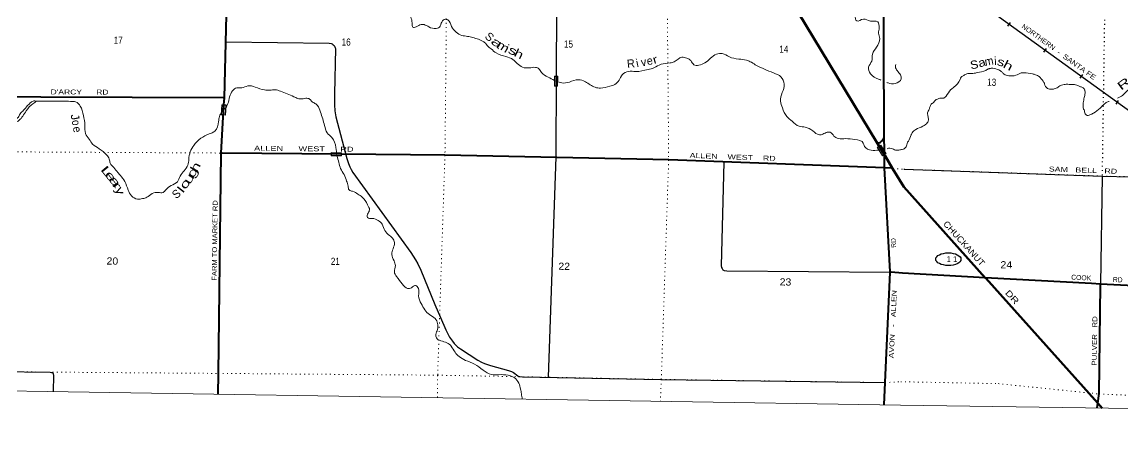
# Model space of a CAD drawing. Header units: feet. Extents: x -489137 to -242534, y 368785 to 558127.
# Drawn here: x -357801 to -330846, y 368785 to 379357 of the extents above; entities that cross this region are included whole.
import ezdxf
from ezdxf.enums import TextEntityAlignment as Align

# ---------------------------------------------------------------- set-up
doc = ezdxf.new("R2010")
doc.units = ezdxf.units.FT
doc.header["$LTSCALE"] = 70
doc.linetypes.add('DOTTED', pattern=[1.5, 0.3, -1.2])
for name, color, linetype, lineweight in [('17', 7, 'Continuous', 25), ('23', 7, 'Continuous', 70), ('26', 7, 'Continuous', 40), ('27', 7, 'Continuous', 13), ('29', 7, 'Continuous', 25), ('31', 7, 'Continuous', 13), ('34', 7, 'Continuous', 25), ('39', 7, 'Continuous', 13), ('4', 7, 'Continuous', 13), ('59', 7, 'Continuous', 13), ('6', 7, 'DOTTED', 25), ('61', 7, 'Continuous', 13), ('7', 7, 'DOTTED', 13)]:
    doc.layers.add(name, color=color, linetype=linetype, lineweight=lineweight)
doc.layers.add('30', color=7, linetype='Continuous')
doc.layers.add('41', color=7, linetype='Continuous')

msp = doc.modelspace()

# ---------------------------------------------------------------- linework, layer by layer
at = {"layer": '17'}
msp.add_ellipse((-335121.56, 373552.99), major_axis=(-309.24, 1), ratio=0.500121, dxfattribs=at)
at = {"layer": '23'}
for p, q in [((-336687.34, 376104.59), (-336857.7, 376386.15)), ((-336215.07, 375324.53), (-336488.42, 375775.84)), ((-334217.72, 373099.71), (-336215.07, 375324.53)), ((-331355.13, 369909.6), (-331464.15, 370032.35))]:
    msp.add_line(p, q, dxfattribs=at)
for points in [[(-336857.7, 376386.15), (-346824.29, 392857.56), (-346935.48, 393101.65), (-347020.54, 393356.02), (-347078.55, 393617.89), (-347085.95, 393664.83), (-347100.6, 393762.3), (-347136.27, 394182.87), (-347133.64, 394306.17)], [(-336488.42, 375775.84), (-336672.64, 376080.3), (-336687.34, 376104.59)], [(-331464.15, 370032.35), (-334204.36, 373084.85), (-334217.72, 373099.71)]]:
    msp.add_lwpolyline(points, dxfattribs=at)
at = {"layer": '26'}
for p, q in [((-336687.77, 376203.95), (-336689.27, 376556.02)), ((-334217.72, 373099.71), (-336247.05, 373212.57)), ((-331481.9, 369911.49), (-331464.15, 370032.35))]:
    msp.add_line(p, q, dxfattribs=at)
for points in [[(-336689.27, 376556.02), (-336709, 381183.95), (-336629, 386541.95), (-336433.02, 391857.41)], [(-352846.95, 377503.94), (-352749, 381560.95), (-352743.26, 381835.91)], [(-352846.95, 377503.94), (-352874, 377504.02), (-359577, 377522.88), (-359601.83, 377522.95)], [(-352857.26, 377330.79), (-352847, 377501.95), (-352846.95, 377503.94)], [(-349981.99, 376120.86), (-352903, 376150.69), (-352928, 376150.95), (-352857.26, 377330.79)], [(-336857.7, 376386.15), (-336846.52, 376389.21), (-336823.86, 376397.37), (-336802.18, 376407.85), (-336781.71, 376420.54), (-336762.67, 376435.31), (-336745.29, 376451.98), (-336729.74, 376470.38), (-336716.2, 376490.3), (-336704.82, 376511.52), (-336695.72, 376533.82), (-336689.27, 376556.02)], [(-352995, 370242.77), (-352992, 370756.95), (-352928, 376150.95)], [(-336686, 375789.95), (-341969, 375981.95), (-347446, 376094.95), (-349981.99, 376120.86)], [(-336686, 375789.95), (-336687.24, 376080.3), (-336687.34, 376104.59)], [(-336545.5, 373233.05), (-336545, 373243.95), (-336686, 375789.95)], [(-336488.42, 375775.84), (-336515, 375777.74), (-336686, 375789.95)], [(-336692.01, 369989.77), (-336670, 370531.95), (-336545.5, 373233.05)], [(-336247.05, 373212.57), (-336519, 373231.23), (-336545.5, 373233.05)], [(-331393.7, 372943.34), (-331613.63, 372954.81), (-334217.72, 373099.71)], [(-331464.15, 370032.35), (-331430.29, 370262.97), (-331394.04, 372918.3), (-331393.7, 372943.34)], [(-327311.79, 372752.7), (-328627.52, 372799.13), (-331393.7, 372943.34)]]:
    msp.add_lwpolyline(points, dxfattribs=at)
at = {"layer": '29'}
for p, q in [((-352815, 378871.95), (-350285, 378836.95)), ((-350128.14, 378710.93), (-350153.06, 377599.95)), ((-340620, 375924.95), (-340680.78, 373392.87)), ((-349698.82, 375676.25), (-348278.43, 373713.71)), ((-331357.44, 375586.14), (-331393.7, 372943.34)), ((-340546.05, 373267.64), (-336544, 373232.95))]:
    msp.add_line(p, q, dxfattribs=at)
for points in [[(-344575.29, 388157.95), (-344577, 386774.95), (-344710, 381386.95), (-344725.09, 378035.95)], [(-350285, 378836.95), (-350234.5, 378830.15), (-350204.55, 378820.16), (-350180.14, 378802.4), (-350161.28, 378782.42), (-350142.42, 378752.44), (-350131.32, 378729.13), (-350128.14, 378710.93)], [(-344725.09, 378035.95), (-344734, 376056.95), (-344922.34, 370662.1)], [(-350153.06, 377599.95), (-350154.62, 377333.81), (-350142.41, 377180.62), (-350114.67, 377036.32), (-349848.4, 376015.08), (-349808.45, 375892.97), (-349777.39, 375810.83), (-349746.32, 375746.45), (-349698.82, 375676.25)], [(-336208.57, 375754.03), (-331357.44, 375586.14), (-328519.82, 375518.91)], [(-348278.43, 373713.71), (-348165.32, 373537.46), (-348112.06, 373439.77), (-348033.5, 373281.97)], [(-340680.78, 373392.87), (-340675.82, 373351.01), (-340662.5, 373322.15), (-340644.75, 373295.51), (-340611.47, 373275.53), (-340546.05, 373267.64)], [(-348033.5, 373281.97), (-347691, 372443.95), (-347555, 372122.95), (-347422, 371822.95), (-347332.19, 371645.35)], [(-347332.19, 371645.35), (-347262.21, 371543.82), (-347217.83, 371490.54), (-347137.95, 371410.62), (-347066.94, 371357.34), (-346640.91, 371082.05), (-346552.15, 371033.2), (-346481.14, 371002.12), (-346334.69, 370953.28), (-345890.91, 370828.96), (-345815.46, 370802.32), (-345771.08, 370775.67), (-345660.14, 370695.75), (-345640.71, 370684.65), (-345615.76, 370677.99), (-345544.75, 370673.55)], [(-362086, 370893.95), (-358386, 370801.95), (-357110, 370786.95)], [(-357110, 370786.95), (-357082.11, 370783.43), (-357066.58, 370776.77), (-357041.06, 370751.24), (-357035.51, 370739.03), (-357032.95, 370720.96)], [(-357032.95, 370720.96), (-357032, 370716.95), (-357039.16, 370307.38)], [(-345544.75, 370673.55), (-342150, 370608.95), (-336670, 370531.95)]]:
    msp.add_lwpolyline(points, dxfattribs=at)
at = {"layer": '31'}
for p, q in [((-344686.49, 378033.52), (-344689.51, 377783.54)), ((-344689.51, 377783.54), (-344764.51, 377784.44))]:
    msp.add_line(p, q, dxfattribs=at)
msp.add_lwpolyline([(-344764.51, 377784.44), (-344761.49, 378034.42), (-344686.49, 378033.52)], dxfattribs=at)
msp.add_lwpolyline([(-344756.41, 377792.33), (-344753.59, 378026.32), (-344694.58, 378025.62), (-344697.4, 377791.63)], close=True, dxfattribs=at)
at = {"layer": '34', "lineweight": 13}
msp.add_line((-334422.52, 379865.6), (-327045.87, 374549.69), dxfattribs=at)
at = {"layer": '34'}
for p, q in [((-333605.49, 379343.38), (-333670.73, 379252.84)), ((-332726.36, 378713.11), (-332791.59, 378622.58)), ((-331839.19, 378070.56), (-331904.44, 377980.02)), ((-330960.08, 377440.28), (-331025.32, 377349.76))]:
    msp.add_line(p, q, dxfattribs=at)
msp.add_lwpolyline([(-328144.13, 375339.8), (-334423.18, 379864.7)], dxfattribs=at)
at = {"layer": '39'}
msp.add_line((-336167.68, 376283.12), (-336201.04, 376253.74), dxfattribs=at)
for points in [[(-352274, 381910.95), (-352162, 381812.95), (-352010, 381721.95), (-351856, 381582.95), (-351708, 381481.95), (-351570, 381344.95), (-351428, 381227.95), (-351352, 381182.95), (-351318, 381044.95), (-351258, 380950.95), (-351130, 380854.95), (-351074, 380784.95), (-351054, 380657.95), (-351010, 380571.95), (-350928, 380550.95), (-350794, 380601.95), (-350697, 380618.95), (-350582, 380576.95), (-350412, 380475.95), (-350161, 380339.95), (-350000, 380275.95), (-349852, 380170.95), (-349726, 380049.95), (-349622, 379973.95), (-349463, 379929.95), (-349283, 379925.95), (-349163, 379871.95), (-348948, 379797.95), (-348799, 379779.95), (-348718, 379730.95), (-348627, 379642.95), (-348444, 379571.95), (-348323, 379543.95), (-348283, 379476.95), (-348251, 379334.95), (-348232, 379229.95), (-348153, 379236.95), (-348031, 379298.95), (-347958, 379293.95), (-347840, 379237.95), (-347659, 379200.95), (-347563, 379252.95), (-347538, 379326.95), (-347464, 379418.95), (-347373, 379407.95), (-347288, 379248.95), (-347171, 379110.95), (-347035, 379029.95), (-346892, 379005.95), (-346767, 378975.95), (-346495, 378871.95), (-346455, 378835.95), (-346368, 378734.95), (-346316, 378697.95), (-346192, 378599.95), (-345952, 378513.95), (-345782, 378438.95), (-345678, 378342.95), (-345546, 378250.95), (-345386, 378234.95), (-345229, 378246.95), (-345146, 378213.95), (-345083, 378123.95), (-344923, 378010.95), (-344764.55, 377928.88)], [(-337403.9, 381136.78), (-337388, 381110.95), (-337357, 380997.95), (-337427, 380904.95), (-337547, 380821.95), (-337642, 380695.95), (-337727, 380504.95), (-337661, 380406.95), (-337493, 380327.95), (-337367, 380225.95), (-337351, 380047.95), (-337465, 379816.95), (-337481, 379652.95), (-337418, 379522.95), (-337365, 379382.95), (-337201, 379427.95), (-337030, 379378.95), (-336850, 379360.95), (-336816, 379216.95), (-336835, 379083.95)], [(-336835, 379083.95), (-336803, 378953.95), (-336878, 378742.95), (-336981, 378573.95), (-336999, 378400.95), (-337074, 378253.95), (-337027, 378087.95), (-336831, 377959.95), (-336772.38, 377936.5)], [(-329378.76, 378897.01), (-329520.56, 378804.54), (-329648.67, 378732.22), (-329795.32, 378639.26), (-329868.45, 378607.92), (-329937.5, 378578.56), (-329980.3, 378548.83), (-330005.33, 378490.59), (-330026.99, 378383.81), (-330057.77, 378200.39), (-330063.69, 378063.09), (-330063.77, 378057.03), (-330097.26, 377970.61), (-330166.43, 377933.17), (-330233.1, 377930.03), (-330353.93, 377953.9), (-330447.42, 377908.7), (-330523.11, 377836.99), (-330576.3, 377787.21), (-330725.08, 377686.2), (-330790.59, 377620.41), (-330856, 377562.71), (-330979.38, 377495.78)], [(-344764.55, 377928.88), (-344583, 377865.95), (-344401, 377887.95), (-344182, 377945.95), (-344009, 377894.95), (-343768, 377758.95), (-343637, 377738.95), (-343413, 377786.95), (-343287, 377829.95), (-343185, 377933.95), (-343104, 378067.95), (-342952, 378146.95), (-342780, 378146.95), (-342475, 378193.95), (-342329, 378236.95), (-342154, 378323.95), (-341931, 378355.95), (-341836, 378384.95), (-341643, 378493.95), (-341526, 378473.95), (-341426, 378411.95), (-341350, 378309.95), (-341233, 378298.95), (-341081, 378359.95), (-340945, 378468.95), (-340796, 378570.95), (-340658, 378586.95), (-340482, 378505.95), (-340254, 378450.95), (-340065, 378422.95), (-339940, 378370.95), (-339818, 378293.95), (-339625, 378206.95)], [(-339625, 378206.95), (-339402, 378111.95), (-339219, 378014.95), (-339141, 377837.95), (-339188, 377629.95), (-339233, 377416.95), (-339184, 377255.95), (-339080, 377048.95), (-338946, 376927.95), (-338778, 376806.95), (-338625, 376782.95), (-338442, 376695.95), (-338278, 376596.95), (-338193, 376613.95), (-338087, 376660.95), (-338014, 376658.95), (-337922, 376566.95), (-337816, 376508.95), (-337634, 376502.95), (-337409, 376481.95), (-337204, 376391.95), (-337194, 376357.95), (-337054, 376228.95), (-336873, 376218.95), (-336720.17, 376241.6)], [(-336625.31, 377877.67), (-336596, 377865.95), (-336422, 377849.95), (-336278, 377963.95), (-336295, 378060.95), (-336374, 378168.95), (-336417, 378261.95), (-336407, 378316.95)], [(-331184.65, 377415.68), (-331254.11, 377390.33), (-331298.99, 377356.6), (-331389.09, 377264.89), (-331405.49, 377246.93), (-331568.65, 377127.93), (-331654.07, 377082.62), (-331694.64, 377069.03), (-331750.92, 377087.98), (-331782.61, 377132.85), (-331792.01, 377183.48), (-331809.58, 377228.17), (-331817.65, 377375.75), (-331793.56, 377512.8), (-331774.02, 377613.55), (-331779.21, 377676.25), (-331784.97, 377698.55), (-331810.72, 377735.26), (-331868.79, 377770.39), (-331882.87, 377774.62), (-331953.14, 377803.86), (-332063.87, 377827.59), (-332130.49, 377828.48), (-332193.02, 377833.37), (-332285.99, 377826.55), (-332350.84, 377809.25), (-332393.43, 377795.68), (-332436.26, 377763.94), (-332527.72, 377720.74), (-332564.17, 377713.14), (-332598.51, 377711.6), (-332693.12, 377733.08), (-332766.32, 377843.16), (-332770.14, 377859.37), (-332782, 377877.72), (-332871.22, 377998.13), (-332935.19, 378045.45), (-332987.38, 378068.38), (-333061.79, 378089.6), (-333271.42, 378116.68), (-333340.13, 378111.55), (-333470.16, 378052.7), (-333643.95, 378042.93), (-333756.54, 378078.8), (-333802.33, 378125.89), (-333860.3, 378169.09), (-333918.48, 378196.15), (-334071.55, 378224.49), (-334112.04, 378216.96), (-334124.18, 378215.09), (-334207.55, 378171.78), (-334414.19, 378122.05), (-334460.81, 378108.54), (-334592.17, 378100.21), (-334689.33, 378083.35), (-334762.63, 378037.87), (-334809.51, 378006.18), (-334836.49, 377952.01), (-334986.52, 377760.09), (-335062.02, 377702.52), (-335177.3, 377540.45), (-335220.22, 377502.64), (-335250.64, 377492.96), (-335311.17, 377495.79), (-335390.23, 377472.62), (-335443.2, 377438.99), (-335516.92, 377363.22), (-335523, 377361.28), (-335568.35, 377293.21), (-335589.53, 377220.76)], [(-352809, 377260.95), (-352762, 377359.95), (-352718, 377522.95), (-352645, 377675.95), (-352541, 377746.95), (-352422, 377743.95), (-352272, 377794.95), (-352093, 377763.95), (-351861, 377694.95), (-351736, 377686.95), (-351607, 377697.95), (-351472, 377663.95), (-351147, 377528.95), (-351052, 377486.95), (-350949, 377475.95), (-350824, 377492.95), (-350743, 377458.95), (-350698, 377405.95), (-350650, 377376.95), (-350573, 377321.95), (-350491, 377152.95), (-350394, 376824.95), (-350329, 376647.95), (-350216, 376527.95), (-350114, 376285.95), (-350094.86, 376083.64)], [(-357445, 377417.95), (-357536, 377358.95), (-357696, 377185.95), (-357784, 377050.95), (-357868, 376954.95), (-358002, 376887.95), (-358177, 376855.95), (-358266, 376787.95), (-358302, 376666.95), (-358371, 376503.95), (-358455, 376369.95), (-358526, 376335.95), (-358600, 376239.95), (-358792, 376066.95), (-359017, 375854.95), (-359111, 375781.95), (-359226, 375750.95), (-359346, 375822.95), (-359393, 375931.95), (-359459, 376007.95), (-359575, 376128.95), (-359632, 376233.95), (-359690, 376307.95), (-359725, 376378.95), (-359740, 376515.95), (-359748.47, 376561.68)], [(-359691, 376649.95), (-359682, 376614.95), (-359677, 376495.95), (-359662, 376405.95), (-359597, 376277.95), (-359524, 376151.95), (-359444, 376071.95), (-359354, 376002.95), (-359301, 375902.95), (-359229, 375830.95), (-359144, 375823.95), (-359075, 375879.95), (-358940, 376009.95), (-358789, 376147.95), (-358656, 376262.95), (-358562, 376362.95), (-358534, 376388.95), (-358475, 376424.95), (-358437, 376494.95), (-358359, 376671.95), (-358343, 376774.95), (-358302, 376858.95), (-358241, 376906.95), (-358109, 376923.95), (-357969, 376974.95), (-357896, 377023.95), (-357848, 377108.95), (-357762, 377199.95), (-357672, 377303.95), (-357601, 377375.95), (-357529, 377421.95), (-357445, 377417.95)], [(-357445, 377417.95), (-357255, 377420.95), (-356795, 377419.95), (-356615, 377415.95), (-356488, 377401.95), (-356374, 377300.95), (-356298, 377067.95), (-356262, 376830.95), (-356247, 376626.95), (-356155, 376489.95), (-356072, 376367.95), (-355912, 376256.95), (-355732, 376105.95), (-355665, 376003.95), (-355642, 375901.95), (-355556, 375797.95), (-355455, 375671.95), (-355393, 375601.95), (-355286, 375451.95), (-355199, 375245.95), (-355122, 375103.95), (-354972, 375023.95), (-354850, 375035.95), (-354743, 375066.95), (-354611, 375160.95), (-354465, 375186.95), (-354348, 375185.95), (-354280, 375249.95), (-354152, 375352.95), (-353995, 375448.95), (-353927, 375586.95), (-353830, 375718.95), (-353740, 375855.95), (-353718, 375994.95), (-353683, 376177.95), (-353597, 376338.95), (-353423, 376510.95), (-353218, 376616.95), (-353077, 376688.95), (-352988, 376921.95), (-352976, 377011.95), (-352929.14, 377132.34), (-352808.86, 377261.15)], [(-335589.53, 377220.76), (-335629.1, 377132.41), (-335627.8, 377079.87), (-335610.84, 376990.75), (-335617.7, 376932.25), (-335677.37, 376850.23), (-335744.6, 376806.69), (-335921.36, 376726.26), (-336005.2, 376648.6), (-336023.9, 376610.47), (-336032.23, 376592.4), (-336100.94, 376439.79), (-336133.99, 376385.7), (-336148.96, 376323.27), (-336167.68, 376283.12)], [(-350094.86, 376083.64), (-350043, 375922.95), (-350001, 375768.95), (-349914, 375622.95), (-349855, 375465.95), (-349818, 375336.95), (-349793, 375246.95), (-349707, 375213.95), (-349580, 375145.95), (-349470, 375071.95), (-349341, 374885.95), (-349294, 374756.95), (-349325, 374681.95), (-349350, 374623.95), (-349341, 374572.95), (-349222, 374551.95), (-349085, 374498.95), (-348981, 374406.95), (-348921, 374252.95), (-348803, 374133.95), (-348731, 374064.95), (-348684, 373958.95), (-348718, 373807.95), (-348748, 373670.95), (-348692, 373510.95), (-348661, 373394.95), (-348685, 373243.95), (-348630, 373125.95), (-348492, 372946.95)], [(-336620, 376255.95), (-336589, 376265.95), (-336515, 376262.95), (-336416, 376224.95), (-336311, 376227.95), (-336232, 376242.95), (-336201.04, 376253.74)], [(-348492, 372946.95), (-348360, 372837.95), (-348265, 372854.95), (-348164, 372909.95), (-348098, 372838.95), (-348090, 372656.95), (-348028, 372465.95), (-347825, 372194.95), (-347687, 372098.95), (-347626, 371978.95), (-347630, 371832.95), (-347669, 371711.95), (-347654, 371624.95), (-347550, 371554.95), (-347397, 371508.95), (-347291, 371420.95), (-347200, 371275.95), (-347100, 371173.95), (-346940, 371076.95), (-346721, 370985.95), (-346513, 370839.95), (-346308, 370731.95), (-346124, 370725.95), (-345902, 370712.95), (-345748, 370652.95), (-345638, 370517.95), (-345594, 370373.95), (-345575, 370256.95), (-345553.92, 370126.8)]]:
    msp.add_spline(points, degree=3, dxfattribs=at)
at = {"layer": '4'}
msp.add_lwpolyline([(-242558.54, 553372.83), (-244583.22, 368785.28), (-275154.66, 369142.74), (-305725.57, 369542.24), (-336295.9, 369983.8), (-366865.58, 370467.41), (-397434.59, 370993.07), (-428002.84, 371560.78), (-458570.27, 372170.54), (-489136.84, 372822.34), (-485065.03, 557803.58)], dxfattribs=at)
msp.add_lwpolyline([(-242558.54, 553372.83), (-244583.22, 368785.28), (-275154.66, 369142.74), (-305725.57, 369542.24), (-336295.9, 369983.8), (-366865.58, 370467.41), (-397434.59, 370993.07), (-428002.84, 371560.78), (-458570.27, 372170.54), (-489136.84, 372822.34), (-485065.03, 557803.58)], dxfattribs=at)
at = {"layer": '59'}
for points in [[(-336734.72, 376078.61), (-336865.13, 376291.9), (-336775.55, 376346.68), (-336645.14, 376133.39)], [(-336854.13, 376289.24), (-336778.2, 376335.68), (-336656.13, 376136.04), (-336732.06, 376089.6)]]:
    msp.add_lwpolyline(points, close=True, dxfattribs=at)
at = {"layer": '6'}
msp.add_line((-331431.24, 370252.84), (-331481.89, 369911.49), dxfattribs=at)
msp.add_lwpolyline([(-331278.89, 380884.19), (-331322.56, 377939.06), (-331357.44, 375586.14)], dxfattribs=at)
at = {"layer": '61'}
for p, q in [((-350232.67, 376160.97), (-349982.68, 376158.93)), ((-349982.68, 376158.93), (-349983.29, 376083.93))]:
    msp.add_line(p, q, dxfattribs=at)
for points in [[(-352805.25, 377327.76), (-352818.92, 377078.13), (-352923.76, 377083.87), (-352910.09, 377333.5)], [(-352915.33, 377091.41), (-352902.54, 377325.07), (-352813.67, 377320.21), (-352826.46, 377086.55)], [(-349990.73, 376151), (-350224.74, 376152.9), (-350225.22, 376093.89), (-349991.21, 376091.99)]]:
    msp.add_lwpolyline(points, close=True, dxfattribs=at)
msp.add_lwpolyline([(-349983.29, 376083.93), (-350233.28, 376085.97), (-350232.67, 376160.97)], dxfattribs=at)
at = {"layer": '7'}
for points in [[(-341426.55, 416079.68), (-341455, 413167.95), (-341516, 407865.95), (-341581, 402555.95), (-341654, 397223.95), (-341788, 391900.95), (-341908, 386702.95), (-342016, 381324.95), (-341969, 375981.95), (-342150, 370608.95), (-342172.98, 370073.52)], [(-336687.79, 376208.96), (-336709, 381183.95), (-336629, 386541.95), (-336433, 391857.95), (-336315, 397175.95), (-336343, 402473.95), (-336357, 407780.95), (-336308, 412959.95), (-336296.79, 416001.3)], [(-346882.6, 406044.93), (-346938, 402604.95), (-347070, 397285.95), (-347182, 391917.95), (-347266, 386838.95), (-347393.67, 381437.69), (-347446, 376094.95), (-347625, 370713.95), (-347630.01, 370158.2)], [(-352745.19, 381835.98), (-352751, 381562.95), (-352803, 379065.95), (-352847, 377501.95), (-352857.26, 377330.91)], [(-352872.54, 377075.92), (-352928, 376150.95), (-352992, 370756.95), (-352995, 370242.77)], [(-358660.98, 376183.9), (-358328, 376180.95), (-352928, 376150.95), (-350235.98, 376123.45)], [(-349983.01, 376120.87), (-347446, 376094.95), (-341969, 375981.95), (-336686, 375789.95), (-336208.57, 375754.03)], [(-336692.01, 369989.81), (-336669, 370551.95), (-336545, 373262.95), (-336686, 375789.95), (-336687.34, 376103.96)], [(-336208.57, 375754.03), (-331357.44, 375586.14), (-326060.76, 375459.06), (-320729.28, 375236.92), (-315407.9, 375162.16), (-310027.93, 375088.38), (-305650.56, 374995.12)], [(-362519.85, 370906.87), (-358311.74, 370798.28), (-352992, 370756.95), (-347625, 370713.95), (-342150, 370608.95), (-336670, 370531.95), (-336287.29, 370553.14)], [(-336287.29, 370553.14), (-333902.06, 370506.99), (-331430.41, 370253.89)], [(-331430.41, 370253.89), (-326096.52, 370018), (-320758.84, 370011.16), (-320794.44, 369754.65)]]:
    msp.add_lwpolyline(points, dxfattribs=at)

# ---------------------------------------------------------------- texts
at = {"layer": '17'}
for s, rotation, width, p in [('CHUCKANUT', 311.964, 1.1, (-335258.72, 374406.94)), ('DR', 312.125, 1.3, (-333742.78, 372716.52))]:
    msp.add_text(s, height=151.3, rotation=rotation, dxfattribs=dict(at, width=width)).set_placement(p)
msp.add_text('1 1', height=140, dxfattribs=at).set_placement((-335034.15, 373484.68), align=Align.CENTER)
at = {"layer": '27'}
for s, height, rotation, width, p in [("D'ARCY      RD", 120, 359.839, 1.3, (-357101.91, 377586.71)), ('ALLEN      WEST      RD', 120, 359.415, 1.4, (-352119.36, 376208.93)), ('ALLEN    WEST    RD', 120, 357.919, 1.35, (-341457.11, 376034.3)), ('FARM TO MARKET RD', 120, 89.32, 1.15, (-353035.08, 373026.51)), ('RD', 120, 93.194, 0.85, (-336399.23, 373836.35)), ('COOK', 121.1, 356.815, 0.9, (-332116.45, 373054.82)), ('RD', 121.1, 357.016, 0.85, (-331097.09, 372997.58)), ('AVON   -   ALLEN', 120, 87.361, 1.3, (-336459.25, 371124.96)), ('PULVER   RD', 120, 89.216, 1.2, (-331490.93, 370947.04))]:
    msp.add_text(s, height=height, rotation=rotation, dxfattribs=dict(at, width=width)).set_placement(p)
at = {"layer": '30', "width": 1.35}
msp.add_text('SAM   BELL   RD', height=120, rotation=358.018, dxfattribs=at).set_placement((-332663.53, 375701.52))
at = {"layer": '34'}
for s, width, p in [('NORTHERN', 1.05, (-333338.82, 379222.54)), ('-  SANTA FE', 1.2, (-332473.68, 378590.85))]:
    msp.add_text(s, height=121.1, rotation=324.223, dxfattribs=dict(at, width=width)).set_placement(p)
at = {"layer": '41'}
for s, height, rotation, p in [('S', 200, 319.93, (-346487.52, 378976.52)), ('R', 200, 6.136, (-342980.06, 378233.11)), ('i', 200, 12.378, (-342746.92, 378248.85)), ('e', 200, 11.756, (-342487.12, 378298.2)), ('i', 201.8, 1.573, (-333998.14, 378307.1)), ('v', 200, 10.139, (-342631.56, 378270.92)), ('e', 200, 280.743, (-356559.78, 376783.27)), ('S', 200, 39.683, (-354028.38, 375016.36))]:
    msp.add_text(s, height=height, rotation=rotation, dxfattribs=at).set_placement(p)
for s, height, rotation, width, p in [('a', 200, 323.602, 1.8, (-346342.91, 378849.12)), ('m', 200, 327.561, 1.35, (-346201.42, 378752.51)), ('i', 200, 334.195, 1.15, (-346001.61, 378635.84)), ('s', 200, 337.067, 1.5, (-345917.27, 378604.12)), ('h', 200, 333.613, 1.45, (-345775.96, 378535.49)), ('r', 200, 17.256, 1.25, (-342327.03, 378329.17)), ('m', 201.8, 11.24, 0.95, (-334212.43, 378281.79)), ('S', 201.8, 10.513, 1.1, (-334567.53, 378197.95)), ('a', 201.8, 15.759, 1.2, (-334360.79, 378245.56)), ('s', 201.8, 343.91, 1.3, (-333944.19, 378307.69)), ('h', 201.8, 332.418, 1.5, (-333802.42, 378256.65)), ('R', 201.8, 36.676, 1.6, (-330893.98, 377674.87)), ('J', 200, 281.155, 1.1, (-356611.73, 377086.62)), ('o', 200, 278.571, 0.9, (-356582.87, 376945.7)), ('L', 200, 309.585, 1.9, (-355892.49, 375743.71)), ('g', 200, 57.809, 1.7, (-353612.52, 375519.37)), ('h', 200, 62.361, 1.5, (-353517.5, 375665.38)), ('e', 200, 308.871, 1.8, (-355790.07, 375621.33)), ('a', 200, 310.333, 1.95, (-355697.87, 375501.78)), ('o', 200, 54.953, 1.65, (-353803.24, 375239.78)), ('u', 200, 57.189, 1.7, (-353700.11, 375363.04)), ('r', 200, 303.505, 1.8, (-355607.79, 375379.12)), ('y', 200, 293.155, 1.35, (-355527.89, 375270.49)), ('l', 200, 51.973, 1.55, (-353859.71, 375157.35))]:
    msp.add_text(s, height=height, rotation=rotation, dxfattribs=dict(at, width=width)).set_placement(p)
at = {"layer": '7'}
for s, height, rotation, width, p in [('17', 175, 359.325, 0.85, (-355557, 378826.95)), ('16', 175, 359.325, 0.85, (-349976, 378781.95)), ('15', 175, 359.325, 0.85, (-344533, 378731.95)), ('14', 175, 359.325, 0.85, (-339261, 378606.95)), ('13', 176.5, 359.224, 0.85, (-334174.26, 377797.09)), ('20', 175, 359.325, 1.1, (-355732.81, 373421.88)), ('21', 175, 359.325, 0.85, (-350241.78, 373414.63)), ('22', 175, 359.325, 1.1, (-344671.26, 373293.16)), ('24', 176.5, 359.224, 1.1, (-333848.6, 373328.3)), ('23', 175, 359.325, 1.1, (-339253, 372909.95))]:
    msp.add_text(s, height=height, rotation=rotation, dxfattribs=dict(at, width=width)).set_placement(p)

doc.saveas('drawing.dxf')
